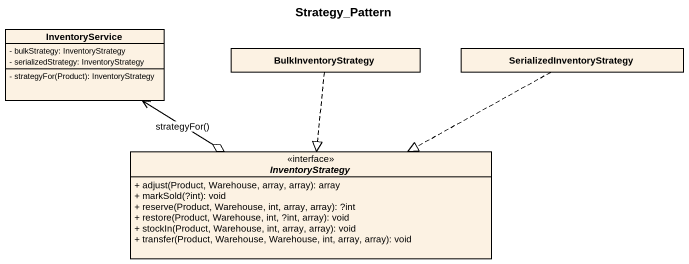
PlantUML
@startuml
title Strategy_Pattern
hide circle
hide empty members
skinparam classAttributeIconSize 0
class InventoryService {
  - bulkStrategy: InventoryStrategy
  - serializedStrategy: InventoryStrategy
  - strategyFor(Product): InventoryStrategy
}
class BulkInventoryStrategy
class SerializedInventoryStrategy
interface InventoryStrategy {
  + adjust(Product, Warehouse, array, array): array
  + markSold(?int): void
  + reserve(Product, Warehouse, int, array, array): ?int
  + restore(Product, Warehouse, int, ?int, array): void
  + stockIn(Product, Warehouse, int, array, array): void
  + transfer(Product, Warehouse, Warehouse, int, array, array): void
}
InventoryService <--o InventoryStrategy : strategyFor()
BulkInventoryStrategy ..|> InventoryStrategy
SerializedInventoryStrategy .left.|> InventoryStrategy
@enduml
